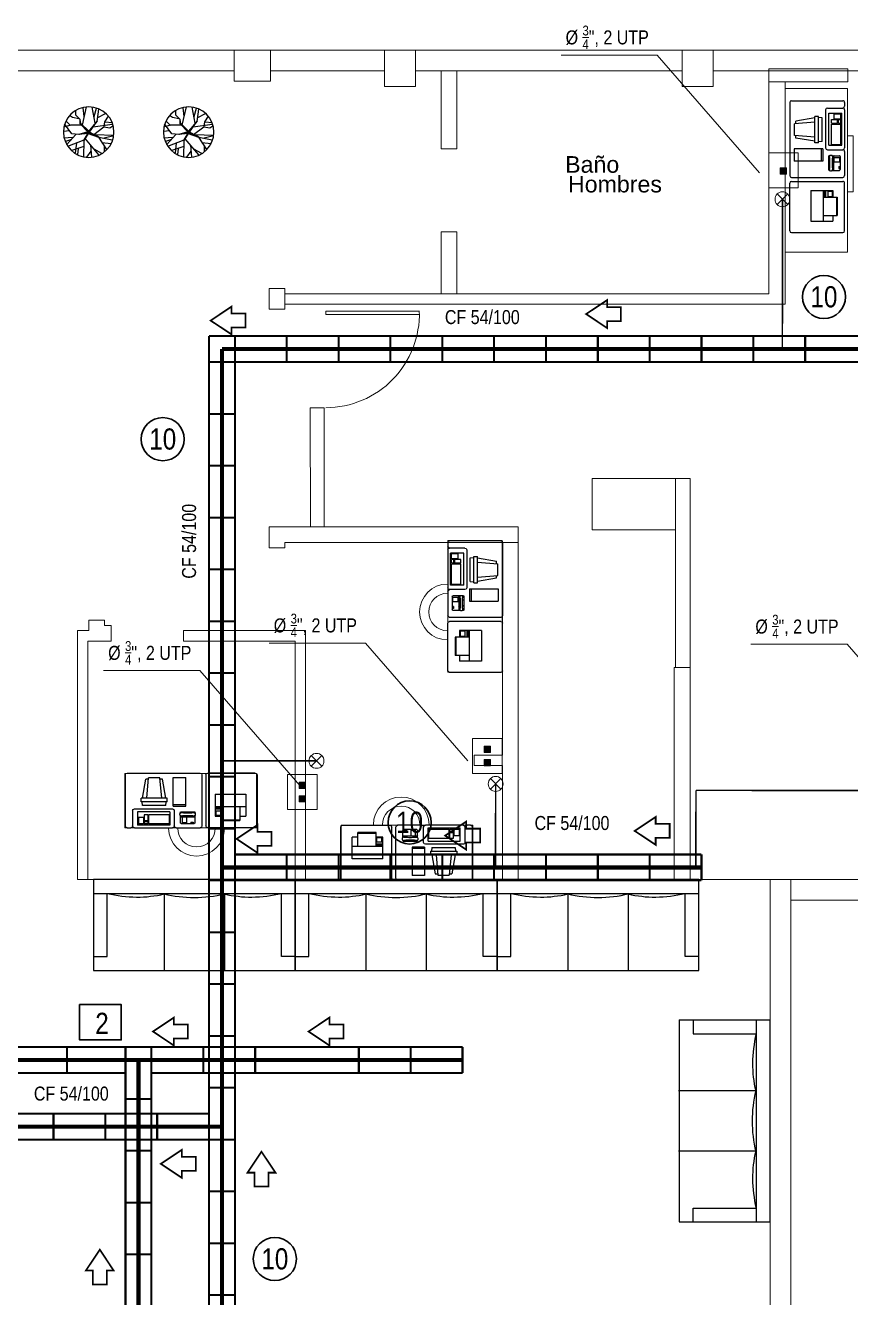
# Model space of a CAD drawing. Header units: millimetres. Extents: x 0 to 99.3, y 0 to 70.2.
# Drawn here: x 16.83 to 24.79, y 21.2 to 33.47 of the extents above; entities that cross this region are included whole.
import ezdxf

# ---------------------------------------------------------------- set-up
doc = ezdxf.new("R2010")
doc.units = ezdxf.units.MM
doc.linetypes.add('DASHED', pattern=[0.75, 0.5, -0.25])
doc.linetypes.add('DOT2', pattern=[0.125, 0, -0.125])
for name, color, linetype in [('9__9', 9, 'Continuous'), ('A-FURN-1', 7, 'Continuous'), ('TRACO01', 7, 'Continuous'), ('TRACO02', 255, 'Continuous')]:
    doc.layers.add(name, color=color, linetype=linetype)
for name, color, linetype, lineweight in [('ARQUITECTÓNICO', 152, 'Continuous', 0), ('INST. VOZ Y DATOS', 40, 'Continuous', 0), ('TEXTOS INST. VOZ Y DATOS', 1, 'Continuous', 0)]:
    doc.layers.add(name, color=color, linetype=linetype, lineweight=lineweight)
doc.styles.add('75', font='ARIALN.TTF', dxfattribs={"height": 0.135})
doc.styles.add('PANROMAN', font='arial.ttf', dxfattribs={"height": 0.4})

# ---------------------------------------------------------------- blocks, each defined once
blk = doc.blocks.new('A$C12894DB4')
at = {"layer": 'TRACO01', "color": 0}
for p, q in [((9.91, 5.66), (9.91, 5.26)), ((11.31, 5.66), (9.91, 5.66)), ((11.31, 5.46), (9.91, 5.46)), ((11.31, 5.26), (9.91, 5.26)), ((11.31, 4.66), (9.91, 4.66)), ((9.91, 4.66), (9.91, 3.46)), ((11.31, 5.66), (11.31, 5.26)), ((11.31, 4.66), (11.31, 3.46)), ((17.03, 4.24), (17.03, 4.14)), ((20.83, 4.44), (17.23, 4.44)), ((18.23, 4.2), (18.23, 4.05)), ((19.83, 4.2), (19.83, 4.05)), ((21.03, 4.24), (21.03, 4.13)), ((24.13, 3.58), (29.73, 3.58)), ((24.13, 3.58), (24.13, 1.08)), ((29.73, 3.58), (29.73, 1.08)), ((29.93, 3.58), (29.93, 1.98)), ((29.93, 3.58), (30.93, 3.58)), ((30.93, 3.58), (30.93, 1.98)), ((9.71, 2.26), (4.71, 2.26)), ((11.31, 3.46), (9.91, 3.46)), ((17.03, 3.36), (17.03, 1.44)), ((20.83, 3.04), (17.23, 3.04)), ((20.83, 1.24), (17.23, 1.24)), ((17.53, 1.57), (17.53, 1.37)), ((18.13, 1.57), (17.53, 1.57)), ((18.13, 1.37), (17.53, 1.37)), ((18.13, 1.57), (18.13, 1.37)), ((18.23, 3.43), (18.23, 3.28)), ((19.33, 2.91), (19.33, 1.37)), ((19.33, 2.91), (20.53, 2.91)), ((19.33, 1.37), (20.53, 1.37)), ((19.83, 3.43), (19.83, 3.28)), ((20.53, 2.91), (20.53, 1.37)), ((21.03, 3.36), (21.03, 1.44)), ((24.13, 1.08), (29.73, 1.08)), ((29.93, 1.98), (30.93, 1.98)), ((29.93, 1.68), (29.93, 1.08)), ((29.93, 1.68), (30.93, 1.68)), ((29.93, 1.08), (30.93, 1.08)), ((30.93, 1.68), (30.93, 1.08)), ((31.13, 2.88), (31.13, 1.08)), ((31.13, 2.88), (32.53, 2.88)), ((31.13, 1.08), (32.53, 1.08)), ((32.53, 2.88), (32.53, 1.08))]:
    blk.add_line(p, q, dxfattribs=at)
for centre, radius, start, end in [((18.18, 3.74), 1.25, 166.0825, 180), ((18.18, 3.74), 1.25, 180, 191.2958), ((17.19, 3.54), 0.24, 191.2958, 283.3617), ((17.16, 3.98), 0.2, 70.2489, 166.4245), ((17.23, 4.24), 0.2, 90, 180), ((18.07, 7.64), 3.57, 256.1032, 263.8325), ((18.64, 12.93), 8.89, 263.8325, 267.4371), ((17.99, 4.2), 0.24, 0, 90), ((19.03, 21.61), 17.58, 267.4371, 270), ((19.03, 21.61), 17.58, 270, 272.5629), ((19.42, 12.93), 8.89, 272.5629, 276.1675), ((20.07, 4.2), 0.24, 90, 180), ((19.99, 7.64), 3.57, 276.1675, 283.8968), ((20.87, 3.54), 0.24, 256.6383, 358.4297), ((20.83, 4.24), 0.2, 0, 90), ((20.9, 3.98), 0.2, 9.5352, 104.6502), ((20.4, 3.82), 0.72, 9.4076, 17.8024), ((19.88, 3.74), 1.25, 0, 9.4076), ((19.88, 3.74), 1.25, 350.5924, 360), ((17.23, 2.84), 0.2, 90, 180), ((17.23, 1.44), 0.2, 180, 270), ((18.07, -0.17), 3.57, 96.1675, 103.8968), ((16.93, 3.52), 0.369, 323.5958, 323.7272), ((18.64, -5.45), 8.89, 92.5629, 96.1675), ((17.99, 3.28), 0.24, 270, 0), ((19.03, -14.14), 17.58, 90, 92.5629), ((19.03, -14.14), 17.58, 87.4371, 90), ((19.42, -5.45), 8.89, 83.8325, 87.4371), ((20.07, 3.28), 0.24, 180, 270), ((19.99, -0.17), 3.57, 76.6383, 83.8325), ((20.83, 2.84), 0.2, 0, 90), ((20.83, 1.44), 0.2, 270, 0)]:
    blk.add_arc(centre, radius, start, end, dxfattribs=at)
at = {"layer": 'TRACO02', "color": 0}
for p, q in [((0, 14.54), (0, 0.54)), ((0.5, 15.04), (13.5, 15.04)), ((14, 14.54), (14, 0.54)), ((15.1, 14.54), (15.1, 0.54)), ((35.6, 15.04), (15.6, 15.04)), ((36.1, 14.54), (36.1, 0.54)), ((19.55, 6), (19.55, 13.8)), ((22.95, 13.8), (19.55, 13.8)), ((22.95, 6), (22.95, 13.8)), ((24.99, 8.15), (25.9, 13.35)), ((25.9, 13.35), (26.59, 13.35)), ((26.13, 8.15), (26.62, 13.75)), ((26.62, 13.75), (29.75, 13.75)), ((30.24, 8.15), (29.75, 13.75)), ((29.79, 13.35), (30.47, 13.35)), ((31.39, 8.15), (30.47, 13.35)), ((11.51, 9.26), (3.11, 9.26)), ((3.11, 9.26), (3.11, 3.26)), ((11.51, 9.26), (11.51, 3.26)), ((24.59, 8.15), (31.79, 8.15)), ((24.59, 7.15), (24.59, 8.15)), ((24.59, 7.15), (31.79, 7.15)), ((24.98, 6.15), (24.89, 7.15)), ((31.4, 6.15), (31.49, 7.15)), ((31.79, 7.15), (31.79, 8.15)), ((11.51, 5.86), (3.11, 5.86)), ((4.71, 5.86), (4.71, 2.06)), ((9.71, 5.86), (9.71, 2.06)), ((22.95, 6.4), (19.55, 6.4)), ((22.95, 6), (19.55, 6)), ((22.7, 4.74), (22.7, 0.54)), ((33.6, 5.24), (23.2, 5.24)), ((23.93, 4.38), (32.73, 4.38)), ((23.93, 4.38), (23.93, 0.78)), ((24.98, 6.15), (31.4, 6.15)), ((32.73, 4.38), (32.73, 0.78)), ((34.1, 4.74), (34.1, 0.54)), ((0.5, 0.04), (13.5, 0.04)), ((4.71, 3.26), (3.11, 3.26)), ((9.71, 2.06), (4.71, 2.06)), ((11.51, 3.26), (9.71, 3.26)), ((22.2, 0.04), (15.6, 0.04)), ((33.6, 0.04), (23.2, 0.04)), ((23.93, 0.78), (32.73, 0.78)), ((35.6, 0.04), (34.6, 0.04))]:
    blk.add_line(p, q, dxfattribs=at)
for centre, radius, start, end in [((0.5, 14.54), 0.5, 90, 180), ((13.5, 14.54), 0.5, 0, 90), ((15.6, 14.54), 0.5, 90, 180), ((35.6, 14.54), 0.5, 0, 90), ((23.2, 4.74), 0.5, 90, 180), ((33.6, 4.74), 0.5, 0, 90), ((0.5, 0.54), 0.5, 180, 270), ((13.5, 0.54), 0.5, 270, 0), ((15.6, 0.54), 0.5, 180, 270), ((22.2, 0.54), 0.5, 270, 0), ((23.2, 0.54), 0.5, 180, 270), ((27.71, -4.98), 5.57, 115.6743, 116.5651), ((29.09, -4.98), 5.57, 63.4349, 64.3257), ((33.6, 0.54), 0.5, 270, 0), ((34.6, 0.54), 0.5, 180, 270), ((35.6, 0.54), 0.5, 270, 0)]:
    blk.add_arc(centre, radius, start, end, dxfattribs=at)
blk = doc.blocks.new('FIXT-SOFA3672')
at = {"layer": 'A-FURN-1'}
for p, q in [((35.919106, 36.03653), (-35.919106, 36.03653)), ((-35.919106, 36.03653), (-35.919106, 0.010204)), ((35.919106, 0.010204), (35.919106, 36.03653)), ((-35.896767, 30.508681), (35.914639, 30.508681)), ((-31.016712, 5.575283), (-31.016712, 30.508681)), ((-10.734035, 30.318065), (-10.734035, -0.180412)), ((10.734035, 30.318065), (10.734035, -0.180412)), ((31.016712, 5.575283), (31.016712, 30.508681)), ((-35.896767, 5.575283), (-31.016712, 5.575283)), ((35.896767, 5.575283), (31.016712, 5.575283)), ((-35.919106, 0.010204), (35.919106, 0.010204))]:
    blk.add_line(p, q, dxfattribs=at)
for centre, radius, start, end in [((-20.12418, 71.160164), 42.085514, 255, 269.461553), ((-20.176819, 65.559021), 36.484119, 269.461552, 284.999998), ((-0.096013, 70.019703), 41.102158, 255, 270.121624), ((-0.098873, 71.366776), 42.449238, 270.121624, 285.000001), ((20.176819, 65.559021), 36.484119, 255.000002, 270.538448), ((20.12418, 71.160164), 42.085514, 270.538447, 285)]:
    blk.add_arc(centre, radius, start, end, dxfattribs=at)
blk = doc.blocks.new('arbolp114')
at = {"color": 0, "linetype": 'ByBlock'}
for p, q in [((-0.319, 0.205), (-0.389, 0.318)), ((-0.182, 0.289), (-0.333, 0.369)), ((-0.165, 0.209), (-0.203, 0.453)), ((-0.109, 0.31), (-0.154, 0.474)), ((-0.126, 0.175), (-0.067, 0.491)), ((0.126, 0.138), (0.045, 0.503)), ((0.091, 0.306), (0.108, 0.482)), ((0.168, 0.249), (0.252, 0.332)), ((0.193, 0.26), (0.319, 0.289)), ((0.252, 0.332), (0.256, 0.436)), ((0.319, 0.289), (0.378, 0.331)), ((-0.417, 0.087), (-0.476, 0.121)), ((-0.326, 0.205), (-0.462, 0.192)), ((-0.088, 0.104), (-0.462, 0.159)), ((-0.301, 0.104), (-0.417, 0.087)), ((-0.305, 0.104), (-0.319, 0.205)), ((-0.098, -0.045), (-0.301, 0.104)), ((-0.018, -0.001), (-0.165, 0.213)), ((-0.165, 0.213), (0.001, 0.019)), ((-0.116, 0.148), (-0.006, 0.006)), ((-0.001, 0.009), (-0.116, 0.148)), ((-0.006, 0.006), (-0.013, -0.015)), ((0.151, 0.157), (-0.001, 0.009)), ((0.001, 0.019), (0.157, 0.171)), ((0.005, 0), (0.151, 0.157)), ((0.018, 0.007), (0.168, 0.165)), ((0.018, 0.007), (0.196, -0.047)), ((0.143, 0.138), (0.357, 0.138)), ((0.157, 0.171), (0.168, 0.249)), ((0.168, 0.165), (0.168, 0.249)), ((0.336, -0.035), (0.476, 0.163)), ((0.357, 0.138), (0.497, 0.096)), ((0.361, 0.133), (0.452, 0.226)), ((0.375, 0.028), (0.504, 0.012)), ((-0.494, -0.068), (-0.119, -0.057)), ((-0.305, -0.115), (-0.494, -0.068)), ((-0.203, -0.102), (-0.466, -0.152)), ((-0.256, -0.207), (-0.452, -0.228)), ((-0.195, -0.102), (-0.354, -0.342)), ((-0.203, -0.098), (-0.119, -0.057)), ((0.008, -0.026), (-0.195, -0.102)), ((0.073, -0.134), (-0.193, -0.447)), ((-0.179, -0.095), (0.011, -0.018)), ((-0.116, -0.063), (0.005, -0.003)), ((-0.013, -0.015), (-0.116, -0.063)), ((-0.098, -0.045), (-0.018, -0.001)), ((0.174, -0.042), (0.005, 0)), ((0.005, -0.003), (0.068, -0.021)), ((0.008, -0.026), (0.193, -0.047)), ((0.008, -0.026), (0.094, -0.169)), ((0.011, -0.018), (0.174, -0.042)), ((0.017, -0.021), (0.094, -0.152)), ((0.094, -0.161), (0.417, -0.287)), ((0.094, -0.169), (0.105, -0.493)), ((0.196, -0.047), (0.336, -0.035)), ((0.245, -0.22), (0.266, -0.409)), ((0.256, -0.047), (0.438, -0.253)), ((0.319, -0.11), (0.494, -0.123)), ((0.34, -0.144), (0.459, -0.186)), ((-0.305, -0.27), (-0.305, -0.392)), ((-0.098, -0.333), (-0.256, -0.417)), ((-0.033, -0.258), (-0.056, -0.497)), ((-0.044, -0.376), (0.042, -0.493)), ((0.098, -0.287), (0.336, -0.363)), ((0.21, -0.329), (0.224, -0.442))]:
    blk.add_line(p, q, dxfattribs=at)
blk.add_circle((0, 0), 0.5, dxfattribs=at)
blk = doc.blocks.new('A$C6B612579')
at = {"layer": '9__9', "color": 253, "extrusion": (0, 0, -1), "xscale": 4.875, "yscale": 4.875, "zscale": 4.875}
blk.add_blockref('arbolp114', (-2.46, 2.44), dxfattribs=at)

msp = doc.modelspace()

# ---------------------------------------------------------------- hatches: boundary and pattern name
at = {"layer": 'INST. VOZ Y DATOS'}
for points in [[(24.111, 32.093), (24.171, 32.093), (24.171, 32.032), (24.111, 32.032)], [(21.254, 26.515), (21.314, 26.515), (21.314, 26.455), (21.254, 26.455)], [(21.254, 26.386), (21.314, 26.386), (21.314, 26.326), (21.254, 26.326)], [(19.469, 26.167), (19.53, 26.167), (19.53, 26.107), (19.469, 26.107)], [(19.469, 26.038), (19.53, 26.038), (19.53, 25.978), (19.469, 25.978)]]:
    msp.add_hatch(color=256, dxfattribs=at).paths.add_polyline_path(points)

# ---------------------------------------------------------------- linework, layer by layer
at = {"layer": 'ARQUITECTÓNICO'}
for p, q in [((16.022, 33.23), (18.842, 33.23)), ((16.022, 33.03), (18.842, 33.03)), ((20.838, 32.277), (20.991, 32.277)), ((20.838, 31.477), (20.991, 31.477)), ((19.181, 30.93), (19.181, 30.73)), ((19.181, 30.93), (19.331, 30.93)), ((19.331, 30.73), (19.331, 30.93)), ((24.158, 30.88), (24.158, 30.78)), ((19.331, 30.73), (19.181, 30.73)), ((24.158, 30.78), (19.33, 30.78)), ((19.726, 30.711), (20.629, 30.711)), ((19.726, 30.68), (19.726, 30.711)), ((19.726, 30.68), (20.626, 30.68)), ((17.655, 27.679), (17.655, 27.53)), ((18.355, 27.63), (18.355, 27.53)), ((17.331, 25.23), (24.012, 25.23)), ((19.431, 24.351), (19.431, 25.23)), ((19.431, 25.23), (19.431, 24.351)), ((21.378, 25.23), (21.378, 24.351)), ((24.012, 25.23), (24.012, 20.58)), ((24.212, 25.23), (24.012, 25.23)), ((19.299, 24.487), (19.299, 25.095)), ((19.564, 24.487), (19.564, 25.095)), ((20.114, 25.09), (20.114, 24.346)), ((20.696, 25.09), (20.696, 24.346)), ((21.511, 24.487), (21.511, 25.095)), ((22.061, 25.09), (22.061, 24.346)), ((22.643, 25.09), (22.643, 24.346)), ((21.378, 24.351), (23.325, 24.351)), ((24.012, 23.873), (23.133, 23.873)), ((23.872, 23.19), (23.129, 23.19)), ((23.872, 22.609), (23.129, 22.609))]:
    msp.add_line(p, q, dxfattribs=at)
at = {"layer": 'ARQUITECTÓNICO', "linetype": 'Continuous', "ltscale": 0.03}
for p, q in [((19.331, 30.88), (23.998, 30.88)), ((19.181, 28.63), (19.181, 28.43)), ((19.331, 28.63), (21.581, 28.63)), ((21.581, 28.63), (21.581, 25.23)), ((19.331, 28.48), (21.431, 28.48)), ((19.331, 28.48), (19.331, 28.43)), ((21.431, 28.48), (21.431, 26.43)), ((21.581, 28.58), (21.581, 25.23)), ((19.181, 28.43), (19.331, 28.43)), ((17.331, 27.63), (17.441, 27.63)), ((17.331, 27.63), (17.331, 25.23)), ((17.441, 27.73), (17.441, 27.63)), ((17.591, 27.73), (17.591, 27.679)), ((18.355, 27.63), (19.531, 27.63)), ((19.531, 27.63), (19.531, 25.23)), ((17.431, 27.53), (17.655, 27.53)), ((17.431, 27.53), (17.431, 25.23)), ((18.355, 27.53), (19.431, 27.53)), ((19.431, 27.53), (19.431, 25.23)), ((21.156, 26.43), (21.431, 26.43)), ((21.156, 26.43), (21.156, 26.33)), ((21.156, 26.33), (21.431, 26.33)), ((21.431, 26.33), (21.431, 25.23))]:
    msp.add_line(p, q, dxfattribs=at)
at = {"layer": 'ARQUITECTÓNICO', "ltscale": 0.3}
for p, q in [((17.591, 27.73), (17.441, 27.73)), ((17.655, 27.679), (17.591, 27.679))]:
    msp.add_line(p, q, dxfattribs=at)
at = {"layer": 'ARQUITECTÓNICO', "color": 252}
for p, q in [((17.485, 25.23), (17.485, 24.351)), ((17.618, 24.487), (17.618, 25.095)), ((18.167, 25.09), (18.167, 24.346)), ((18.749, 25.09), (18.749, 24.346)), ((17.485, 24.487), (17.618, 24.487)), ((19.431, 24.487), (19.299, 24.487)), ((19.432, 24.487), (19.564, 24.487)), ((21.379, 24.487), (21.511, 24.487)), ((17.485, 24.351), (19.431, 24.351)), ((19.431, 24.351), (21.378, 24.351))]:
    msp.add_line(p, q, dxfattribs=at)
at = {"layer": 'ARQUITECTÓNICO'}
for points in [[(18.842, 32.93), (19.192, 32.93), (19.192, 33.23), (18.842, 33.23)], [(20.292, 33.23), (20.292, 32.88), (20.592, 32.88), (20.592, 33.23)], [(23.162, 33.23), (23.162, 32.88), (23.462, 32.88), (23.462, 33.23)], [(23.998, 32.923), (23.998, 33.05), (24.762, 33.05), (24.762, 32.923)], [(24.758, 31.28), (24.758, 32.861), (24.158, 32.861), (24.158, 31.28)], [(24.758, 31.864), (24.758, 32.402), (24.813, 32.402), (24.813, 31.864)], [(19.712, 28.63), (19.712, 29.78), (19.576, 29.78), (19.578, 28.63)], [(23.098, 29.099), (23.098, 28.604), (22.296, 28.604), (22.296, 29.099)], [(23.241, 27.273), (23.241, 29.099), (23.098, 29.099), (23.098, 27.273)], [(21.581, 28.48), (21.581, 28.63), (19.331, 28.63), (19.331, 28.63), (19.181, 28.63), (19.181, 28.43), (19.331, 28.43), (19.331, 28.48), (21.581, 28.48)], [(21.426, 27.231), (21.426, 28.501), (20.903, 28.501), (20.903, 27.231)], [(23.241, 27.273), (23.241, 25.23), (23.088, 25.23), (23.088, 27.273)]]:
    msp.add_lwpolyline(points, close=True, dxfattribs=at)
for points in [[(19.192, 33.23), (31.712, 33.23)], [(19.192, 33.03), (20.292, 33.03)], [(20.592, 33.03), (23.162, 33.03)], [(20.838, 32.277), (20.838, 33.03)], [(20.991, 33.03), (20.991, 32.277)], [(23.462, 33.03), (26.962, 33.03)], [(23.998, 30.88), (23.998, 32.923), (24.158, 32.923), (24.158, 30.88)], [(20.991, 31.477), (20.991, 30.88), (20.838, 30.88), (20.838, 31.477)], [(25.412, 25.03), (24.212, 25.03), (24.212, 25.23), (25.412, 25.23)], [(24.212, 12.41), (24.212, 25.03)]]:
    msp.add_lwpolyline(points, dxfattribs=at)
at = {"layer": 'ARQUITECTÓNICO', "color": 0}
for points in [[(19.059, 26.252), (17.789, 26.252), (17.789, 25.728), (19.059, 25.728)], [(19.875, 25.23), (21.145, 25.23), (21.145, 25.753), (19.875, 25.753)]]:
    msp.add_lwpolyline(points, close=True, dxfattribs=at)
at = {"layer": 'ARQUITECTÓNICO', "ltscale": 0.03}
msp.add_arc((19.724, 30.685), 0.905, 270.1456, 1.6413, dxfattribs=at)
at = {"layer": 'ARQUITECTÓNICO'}
for centre, radius, start, end in [((20.9, 27.81), 0.269, 90, 270), ((20.9, 27.81), 0.181, 90, 270), ((20.454, 25.756), 0.269, 0, 180), ((20.454, 25.756), 0.181, 0, 180), ((18.48, 25.725), 0.269, 180, 0), ((18.48, 25.725), 0.181, 180, 0)]:
    msp.add_arc(centre, radius, start, end, dxfattribs=at)
at = {"layer": 'INST. VOZ Y DATOS'}
for points in [[(23.998, 32.239), (24.282, 32.239), (24.282, 31.902), (23.998, 31.902)], [(24.11, 32.093), (24.17, 32.093), (24.17, 32.033), (24.11, 32.033)], [(21.142, 26.589), (21.426, 26.589), (21.426, 26.252), (21.142, 26.252)], [(21.254, 26.515), (21.314, 26.515), (21.314, 26.455), (21.254, 26.455)], [(21.254, 26.386), (21.314, 26.386), (21.314, 26.326), (21.254, 26.326)], [(19.358, 26.241), (19.642, 26.241), (19.642, 25.904), (19.358, 25.904)], [(19.469, 26.167), (19.53, 26.167), (19.53, 26.107), (19.469, 26.107)], [(19.469, 26.038), (19.53, 26.038), (19.53, 25.978), (19.469, 25.978)]]:
    msp.add_lwpolyline(points, close=True, dxfattribs=at)
at = {"layer": 'INST. VOZ Y DATOS', "color": 6}
for points in [[(24.08, 31.842), (24.182, 31.74)], [(24.08, 31.74), (24.182, 31.842)], [(19.586, 26.425), (19.688, 26.323)], [(19.586, 26.323), (19.688, 26.425)], [(21.314, 26.203), (21.416, 26.101)], [(21.314, 26.101), (21.416, 26.203)]]:
    msp.add_lwpolyline(points, dxfattribs=at)
at = {"layer": 'INST. VOZ Y DATOS', "color": 6, "ltscale": 0.1}
for points in [[(24.08, 31.842), (24.182, 31.74)], [(24.182, 31.842), (24.081, 31.74)], [(19.586, 26.425), (19.688, 26.323)], [(19.688, 26.425), (19.586, 26.323)], [(21.314, 26.203), (21.416, 26.101)], [(21.416, 26.203), (21.314, 26.101)]]:
    msp.add_lwpolyline(points, dxfattribs=at)
at = {"layer": 'INST. VOZ Y DATOS', "color": 6, "linetype": 'DASHED', "ltscale": 0.01, "const_width": 0.015}
for points in [[(24.13, 30.346), (24.131, 31.791)], [(18.725, 26.375), (19.637, 26.374)], [(21.363, 25.346), (21.365, 26.152)], [(23.295, 25.346), (23.297, 26.09)], [(23.297, 26.09), (25.765, 26.086)]]:
    msp.add_lwpolyline(points, dxfattribs=at)
at = {"layer": 'INST. VOZ Y DATOS', "const_width": 0.02}
for points in [[(18.6, 19.721), (18.6, 30.471)], [(18.6, 30.471), (23.35, 30.471)], [(18.85, 19.617), (18.85, 30.471)], [(19.35, 30.221), (19.35, 30.471)], [(19.85, 30.221), (19.85, 30.471)], [(20.35, 30.221), (20.35, 30.471)], [(20.85, 30.221), (20.85, 30.471)], [(21.35, 30.221), (21.35, 30.471)], [(21.85, 30.221), (21.85, 30.471)], [(22.35, 30.221), (22.35, 30.471)], [(22.85, 30.221), (22.85, 30.471)], [(23.35, 30.221), (23.35, 30.471)], [(23.35, 30.471), (27.85, 30.471)], [(23.85, 30.221), (23.85, 30.471)], [(24.35, 30.221), (24.35, 30.471)], [(18.85, 30.221), (18.6, 30.221)], [(18.85, 30.221), (23.35, 30.221)], [(23.35, 30.221), (27.85, 30.221)], [(18.85, 29.721), (18.6, 29.721)], [(18.85, 29.221), (18.6, 29.221)], [(18.85, 28.721), (18.6, 28.721)], [(18.85, 28.221), (18.6, 28.221)], [(18.85, 27.721), (18.6, 27.721)], [(18.85, 27.221), (18.6, 27.221)], [(18.85, 26.721), (18.6, 26.721)], [(18.85, 26.221), (18.6, 26.221)], [(18.85, 25.721), (18.6, 25.721)], [(18.85, 25.471), (23.35, 25.471)], [(19.35, 25.221), (19.35, 25.471)], [(19.85, 25.221), (19.85, 25.471)], [(20.35, 25.221), (20.35, 25.471)], [(20.85, 25.221), (20.85, 25.471)], [(21.35, 25.221), (21.35, 25.471)], [(21.85, 25.221), (21.85, 25.471)], [(22.35, 25.221), (22.35, 25.471)], [(22.85, 25.221), (22.85, 25.471)], [(23.35, 25.221), (23.35, 25.471)], [(18.85, 25.221), (18.6, 25.221)], [(18.85, 25.221), (23.35, 25.221)], [(18.85, 24.721), (18.6, 24.721)], [(18.85, 24.221), (18.6, 24.221)], [(18.85, 23.721), (18.6, 23.721)], [(18.85, 23.221), (18.6, 23.221)], [(18.6, 22.971), (14.1, 22.971)], [(17.1, 22.971), (17.1, 22.721)], [(17.6, 22.971), (17.6, 22.721)], [(18.1, 22.971), (18.1, 22.721)], [(18.6, 22.721), (14.1, 22.721)], [(18.85, 22.721), (18.6, 22.721)], [(18.85, 22.221), (18.6, 22.221)], [(18.85, 21.721), (18.6, 21.721)], [(18.85, 21.221), (18.6, 21.221)]]:
    msp.add_lwpolyline(points, dxfattribs=at)
at = {"layer": 'INST. VOZ Y DATOS', "color": 6, "const_width": 0.04}
for points in [[(18.725, 19.669), (18.725, 30.346)], [(18.725, 30.346), (23.35, 30.346)], [(23.225, 30.346), (27.85, 30.346)], [(18.725, 25.346), (23.35, 25.346)], [(18.725, 22.846), (14.225, 22.846)]]:
    msp.add_lwpolyline(points, dxfattribs=at)
at = {"layer": 'INST. VOZ Y DATOS', "color": 20, "const_width": 0.02}
for points in [[(13.795, 23.613), (17.795, 23.613)], [(17.23, 23.613), (17.23, 23.363)], [(17.795, 15.363), (17.795, 23.613)], [(18.045, 23.613), (17.795, 23.613)], [(18.045, 15.613), (18.045, 23.613)], [(21.045, 23.613), (18.045, 23.613)], [(18.545, 23.613), (18.545, 23.363)], [(19.045, 23.613), (19.045, 23.363)], [(20.045, 23.613), (20.045, 23.363)], [(20.545, 23.613), (20.545, 23.363)], [(21.045, 23.613), (21.045, 23.363)], [(13.795, 23.363), (17.795, 23.363)], [(21.045, 23.363), (18.045, 23.363)], [(18.045, 23.113), (17.795, 23.113)], [(18.045, 22.613), (17.795, 22.613)], [(18.045, 22.113), (17.795, 22.113)], [(18.045, 21.613), (17.795, 21.613)]]:
    msp.add_lwpolyline(points, dxfattribs=at)
at = {"layer": 'INST. VOZ Y DATOS', "color": 104, "linetype": 'DOT2', "ltscale": 0.5, "const_width": 0.04}
for points in [[(13.795, 23.488), (17.92, 23.488)], [(17.92, 15.488), (17.92, 23.488)], [(21.045, 23.488), (17.92, 23.488)]]:
    msp.add_lwpolyline(points, dxfattribs=at)
at = {"layer": 'INST. VOZ Y DATOS', "color": 6, "ltscale": 0.1}
for centre in [(24.131, 31.791), (19.637, 26.374), (21.365, 26.152)]:
    msp.add_circle(centre, 0.072, dxfattribs=at)
at = {"layer": 'TEXTOS INST. VOZ Y DATOS'}
for points in [[(23.911, 32.046), (22.923, 33.182), (21.996, 33.182)], [(21.097, 26.374), (20.108, 27.51), (19.181, 27.51)], [(25.742, 26.363), (24.754, 27.499), (23.827, 27.499)], [(19.5, 26.109), (18.511, 27.245), (17.584, 27.245)]]:
    msp.add_lwpolyline(points, dxfattribs=at)
at = {"layer": 'TEXTOS INST. VOZ Y DATOS', "const_width": 0.0168}
for points in [[(22.573, 30.684), (22.573, 30.616), (22.439, 30.616), (22.439, 30.549), (22.237, 30.684), (22.439, 30.818), (22.439, 30.751), (22.573, 30.751)], [(18.952, 30.621), (18.952, 30.554), (18.818, 30.554), (18.818, 30.487), (18.616, 30.621), (18.818, 30.756), (18.818, 30.689), (18.952, 30.689)], [(19.202, 25.621), (19.202, 25.554), (19.068, 25.554), (19.068, 25.487), (18.866, 25.621), (19.068, 25.756), (19.068, 25.689), (19.202, 25.689)], [(21.215, 25.653), (21.215, 25.586), (21.08, 25.586), (21.08, 25.518), (20.878, 25.653), (21.08, 25.788), (21.08, 25.72), (21.215, 25.72)], [(23.043, 25.698), (23.043, 25.631), (22.908, 25.631), (22.908, 25.564), (22.706, 25.698), (22.908, 25.833), (22.908, 25.766), (23.043, 25.766)], [(18.397, 23.763), (18.397, 23.696), (18.262, 23.696), (18.262, 23.628), (18.06, 23.763), (18.262, 23.898), (18.262, 23.83), (18.397, 23.83)], [(19.897, 23.763), (19.897, 23.696), (19.762, 23.696), (19.762, 23.628), (19.56, 23.763), (19.762, 23.898), (19.762, 23.83), (19.897, 23.83)], [(18.473, 22.487), (18.473, 22.42), (18.338, 22.42), (18.338, 22.352), (18.136, 22.487), (18.338, 22.622), (18.338, 22.554), (18.473, 22.554)], [(19.106, 22.268), (19.039, 22.268), (19.039, 22.402), (18.972, 22.402), (19.106, 22.604), (19.241, 22.402), (19.174, 22.402), (19.174, 22.268)], [(17.547, 21.322), (17.479, 21.322), (17.479, 21.457), (17.412, 21.457), (17.547, 21.659), (17.681, 21.457), (17.614, 21.457), (17.614, 21.322)]]:
    msp.add_lwpolyline(points, close=True, dxfattribs=at)
at = {"layer": 'TEXTOS INST. VOZ Y DATOS', "lineweight": 30}
msp.add_lwpolyline([(17.352, 24.023), (17.753, 24.023), (17.753, 23.683), (17.352, 23.683)], close=True, dxfattribs=at)
for centre in [(24.531, 30.849), (18.154, 29.477), (20.535, 25.78), (19.235, 21.569)]:
    msp.add_circle(centre, 0.208, dxfattribs=at)

# ---------------------------------------------------------------- block references
at = {"layer": 'ARQUITECTÓNICO', "color": 0, "xscale": 0.1000000000000227, "yscale": 0.1000000000000227, "zscale": 0.1000000000000227}
for p in [(17.194, 32.195), (18.158, 32.195)]:
    msp.add_blockref('A$C6B612579', p, dxfattribs=at)
at = {"layer": 'ARQUITECTÓNICO'}
for name, p, xscale, yscale, zscale, rotation in [('A$C12894DB4', (24.731, 31.47), 0.03521116158080062, 0.03521116158080062, 0.03521116158080062, 89.99999999999997), ('A$C12894DB4', (20.902, 27.226), -0.03521116158080062, 0.03521116158079707, 0.03521116158074283, 270), ('A$C12894DB4', (19.87, 25.754), -0.03521116158080062, 0.03521116158079707, 0.03521116158074283, 180), ('FIXT-SOFA3672', (23.133, 22.9), 0.0271002682929975, 0.02439024390241684, 0.02439024390243771, 270)]:
    msp.add_blockref(name, p, dxfattribs=dict(at, xscale=xscale, yscale=yscale, zscale=zscale, rotation=rotation))
for name, p, xscale, yscale, zscale in [('A$C12894DB4', (19.064, 25.727), -0.03521116158080062, 0.03521116158079707, 0.03521116158074283), ('FIXT-SOFA3672', (18.458, 24.351), 0.0271002682929975, 0.02439024390241684, 0.02439024390243771), ('FIXT-SOFA3672', (20.405, 24.351), 0.0271002682929975, 0.02439024390241684, 0.02439024390243771), ('FIXT-SOFA3672', (22.352, 24.351), 0.0271002682929975, 0.02439024390241684, 0.02439024390243771)]:
    msp.add_blockref(name, p, dxfattribs=dict(at, xscale=xscale, yscale=yscale, zscale=zscale))

# ---------------------------------------------------------------- texts
at = {"layer": 'ARQUITECTÓNICO', "style": 'PANROMAN'}
for s, p in [('Baño', (22.035, 32.047)), ('Hombres', (22.062, 31.857))]:
    msp.add_text(s, height=0.16, dxfattribs=at).set_placement(p)
at = {"layer": 'TEXTOS INST. VOZ Y DATOS', "style": '75'}
for s, insert, char_height, width, attachment_point in [('\\A1;%%C {\\H0.7x;\\S3/4;}", 2 UTP', (22.842, 33.466), 0.135, 2.19912, 3), ('10', (24.531, 30.849), 0.204, 1.84689, 5), ('CF 54/100', (21.236, 30.722), 0.135, 1.53907, 2), ('10', (18.154, 29.477), 0.204, 1.84689, 5), ('\\A1;%%C {\\H0.7x;\\S3/4;}", 2 UTP', (20.027, 27.794), 0.135, 2.19912, 3), ('\\A1;%%C {\\H0.7x;\\S3/4;}", 2 UTP', (24.672, 27.783), 0.135, 2.19912, 3), ('\\A1;%%C {\\H0.7x;\\S3/4;}", 2 UTP', (18.43, 27.529), 0.135, 2.19912, 3), ('10', (20.535, 25.78), 0.204, 1.84689, 5), ('CF 54/100', (22.101, 25.842), 0.135, 1.53907, 2), ('2', (17.568, 23.842), 0.204, 1.84689, 5), ('CF 54/100', (17.272, 23.232), 0.135, 1.53907, 2), ('10', (19.235, 21.569), 0.204, 1.84689, 5)]:
    msp.add_mtext(s, dxfattribs=dict(at, insert=insert, char_height=char_height, width=width, attachment_point=attachment_point))
at = {"layer": 'TEXTOS INST. VOZ Y DATOS', "insert": (18.34, 28.492), "char_height": 0.135, "width": 1.53907, "attachment_point": 2, "rotation": 90, "style": '75'}
msp.add_mtext('CF 54/100', dxfattribs=at)

doc.saveas('drawing.dxf')
